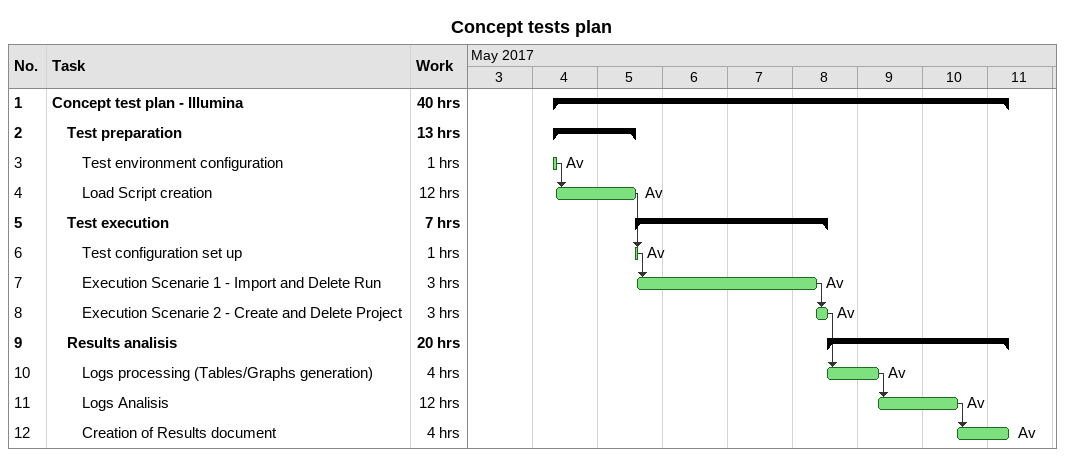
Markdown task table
Concept tests plan

| ID | Level | Task | Start | Finish | Predecessors | Resources | Work (h) |
|---|---|---|---|---|---|---|---|
| 1 | 1 | **Concept test plan - Illumina** | 2017-05-04 | 2017-05-11 |  |  | 40 |
| 2 | 2 | **Test preparation** | 2017-05-04 | 2017-05-05 |  |  | 13 |
| 3 | 3 | Test environment configuration | 2017-05-04 | 2017-05-04 |  | Av | 1 |
| 4 | 3 | Load Script creation | 2017-05-04 | 2017-05-05 | 3 | Av | 12 |
| 5 | 2 | **Test execution** | 2017-05-05 | 2017-05-08 |  |  | 7 |
| 6 | 3 | Test configuration set up | 2017-05-05 | 2017-05-05 | 4 | Av | 1 |
| 7 | 3 | Execution Scenarie 1 - Import and Delete Run | 2017-05-05 | 2017-05-08 | 6 | Av | 3 |
| 8 | 3 | Execution Scenarie 2 - Create and Delete Project | 2017-05-08 | 2017-05-08 | 7 | Av | 3 |
| 9 | 2 | **Results analisis** | 2017-05-08 | 2017-05-11 |  |  | 20 |
| 10 | 3 | Logs processing (Tables/Graphs generation) | 2017-05-08 | 2017-05-09 | 8 | Av | 4 |
| 11 | 3 | Logs Analisis | 2017-05-09 | 2017-05-10 | 10 | Av | 12 |
| 12 | 3 | Creation of Results document | 2017-05-10 | 2017-05-11 | 11 | Av | 4 |
